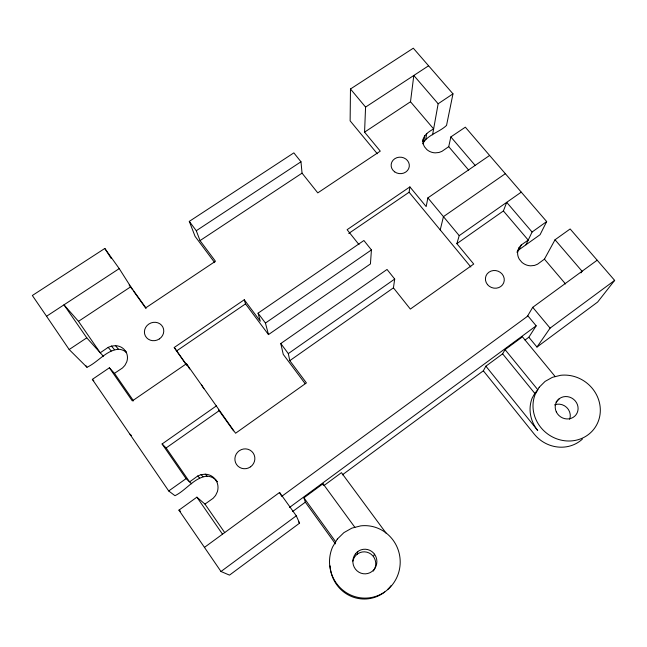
<?xml version="1.0" encoding="UTF-8"?>
<svg xmlns="http://www.w3.org/2000/svg" width="647" height="647" viewBox="0 0 647 647"><rect width="100%" height="100%" fill="white"/><g stroke="black" fill="none" stroke-linecap="round" stroke-linejoin="round"><path stroke-width="0.97" d="M422.726 143.836C427.441 134.754 439.45 132.279 446.543 125.405L452.981 93.839L413.304 48.201L350.472 88.995L350.132 120.843L377.322 153.768M214.699 262.625L195.079 236.357L189.296 221.387L293.851 152.87L300.976 161.782L302.052 173.145L317.782 192.887L380.282 151.131L364.568 132.142L365.579 107.095L350.472 88.995M244.259 299.771L260.28 321.203L258.048 313.18L363.897 240.506L371.427 249.92L370.432 263.936L268.481 334.596L245.528 303.88L244.259 299.771L174.229 347.496L186.393 364.989M422.855 141.685C422.879 135.28 428.718 131.721 433.636 128.923L410.505 101.765L413.813 75.473L438.148 103.763L432.568 134.843M216.551 405.782L162.09 443.971L166.125 447.95L189.595 481.894L197.667 476.046L201.063 474.655L205.236 474.186A14.226 13.619 -45.3 0 1 214.311 478.198L217.255 481.78L216.058 480.147A14.04 13.441 -45.7 0 0 207.097 476.184C194.213 477.389 186.101 490.337 174.965 495.699L168.705 490.968L92.351 379.368L109.383 367.803L132.311 400.922L186.457 363.727L235.589 433.231L306.419 382.911L289.791 360.662L393.433 287.842L394.702 279.051L387.035 269.459L280.782 343.541L283.249 354.354L305.141 383.663M348.733 233.446L409.098 192.24L409.891 186.91L426.171 206.579L427.869 197.885L489.609 155.458L546.675 221.573L540.091 234.691L519.048 249.702L517.066 252.071M423.777 141.556L424.731 135.7M425.758 139.356L426.737 133.476M357.249 554.155L357.702 551.624M423.324 138.773A12.422 11.128 7.9 0 0 424.545 146.853L426.834 149.57A12.422 11.128 7.9 0 0 435.229 152.862L438.941 152.49L441.901 151.374L448.727 146.667L450.846 136.929L465.339 127.176L489.609 155.458M440.227 229.928L443.446 216.64L505.323 173.695M393.433 287.842L410.344 309.072L473.725 264.041L456.855 243.652L459.216 235.637L521.231 192.159M456.855 243.652L503.398 210.946L506.706 202.341L532.077 232.022L525.954 244.849M503.398 210.946L528.219 240.094L521.239 245.003L519.234 247.389L517.875 250.688A12.972 11.864 19.7 0 0 519.404 259.374L521.87 262.302A12.972 11.864 19.7 0 0 530.661 265.828L534.495 265.424L537.52 264.219L544.434 259.148L555.029 239.77L570.144 228.965L614.65 280.386L597.65 302.044L536.97 347.059L528.85 337.233L536.169 325.821L527.968 315.962L281.599 496.443M373.44 556.614L374.476 554.172M517.155 252.241L519.234 247.389M519.048 249.702L521.239 245.003M342.32 474.866L483.349 370.796L485.881 366.178L502.622 353.836L505.081 349.631L522.436 336.836L555.231 376.627M505.081 349.631L537.794 389.745L534.802 393.384L532.133 398.156A33.903 31.679 36.5 0 0 537.714 430.506L485.881 366.178M527.273 316.529L532.732 307.317L597.141 260.231M580.974 272.888L582.074 271.263L555.029 239.77M536.97 347.059L550.096 328.118L614.65 280.386M556.024 402.135L559.283 398.722M204.484 547.362L279.569 492.464L296.286 515.821L299.569 523.148L229.499 575.126L220.983 571.503L178.928 510.143L196.898 497.171L204.97 504.094L224.735 532.635M220.983 571.503L296.286 515.821M289.492 507.474L536.169 325.821M335.421 543.852L305.335 502.161L303.928 497.81L323.023 483.746L354.888 527.362M324.155 485.412L341.446 472.658L386.243 533.33M292.533 511.599L305.335 502.161M525.024 340.047L528.85 337.233M532.077 232.022L546.675 221.573M204.97 504.094L213.138 498.287L215.58 495.473L217.408 491.615A14.226 13.619 -45.3 0 0 216.664 481.554L215.524 479.848M168.705 490.968L186.061 478.651L191.674 483.794M289.791 360.662L288.311 353.602L394.702 279.051M166.125 447.95L219.349 410.546M268.481 334.596L265.44 323.055L371.427 249.92M109.383 367.803L114.462 373.335L122.485 367.981L124.911 365.377L126.772 361.81A13.684 12.616 -29.5 0 0 126.319 352.502L124.143 349.396A13.684 12.616 -29.5 0 0 115.498 345.668L111.47 346.096L108.162 347.382L100.236 352.777L78.489 321.333L63.972 304.834L46.552 316.262L32.35 295.493L104.806 248.464L119.234 268.61L130.759 286.767L145.818 307.802L215.459 261.267L200.02 240.611L196.284 230.72L189.296 221.387M46.552 316.262L69.164 349.534L86.981 367.27C97.843 362.32 106.035 350.326 118.45 349.251A13.506 12.471 -29.7 0 1 126.391 352.372M409.891 186.91L347.107 229.693L359.02 244.655M176.421 351.054L245.528 303.88M438.148 103.763L452.981 93.839M69.164 349.534L86.771 337.847L103.391 356.279M200.02 240.611L302.052 173.145M78.489 321.333L130.759 286.767M364.568 132.142L410.505 101.765M196.284 230.72L300.976 161.782M119.234 268.61L63.972 304.834L86.771 337.847M365.579 107.095L428.565 65.8M178.928 510.143L180.529 511.243M129.974 434.186L131.478 435.512M92.351 379.368L93.799 380.776M197.667 476.046L199.632 478.028M201.063 474.655L202.988 476.653M205.236 474.186L207.097 476.184M108.162 347.382L111.203 350.941M450.846 136.929L475.157 165.406M544.434 259.148L565.527 283.952M448.727 146.667L468.663 170.112M111.47 346.096L114.47 349.679M532.732 307.317L550.096 328.118M427.869 197.885L459.216 235.637M409.098 192.24L470.838 266.993M115.498 345.668L118.45 349.251M502.622 353.836L534.802 393.384M483.349 370.796L534.187 434.04A33.28 31.153 36.9 0 0 582.429 439.054M125.259 350.925L126.391 352.332M258.048 313.18L265.44 323.055M280.782 343.541L288.311 353.602M303.928 497.81L335.696 541.798M174.229 347.496L186.967 365.288M129.157 285.012L132.643 289.888M133.808 291.514L146.02 308.57M218.5 409.85L233.551 430.894M298.453 521.579L299.569 523.148M114.462 373.335L133.573 400.914M196.898 497.171L222.503 534.196M162.09 443.971L186.061 478.651M85.841 365.604L86.981 367.27M104.806 248.464L111.26 258.549M186.457 363.727L189.636 368.976M201.403 384.617L203.87 388.734M279.569 492.464L280.863 495.092M323.023 483.746L323.249 485.242M554.552 404.876A11.314 10.587 36.8 0 1 566.683 407.44A11.314 10.587 36.8 0 1 569.643 419.288M384.73 592.013A34.995 34.097 86.5 0 1 349.817 595.741A34.995 34.097 86.5 0 1 330.107 565.866M391.111 585.567A34.995 34.097 86.5 0 1 387.771 589.368M352.833 561.175A11.897 11.589 86.5 0 1 369.097 552.975A11.897 11.589 86.5 0 1 373.295 571.099M539.169 387.294L535.093 394.589A34.445 32.148 36.2 0 0 560.723 440.041A34.445 32.148 36.2 0 0 600.319 410.222A34.445 32.148 36.2 0 0 560.731 375.284L552.433 377.314L545.081 381.406L539.169 387.294M337.297 539.105L332.526 547.127A36.24 35.334 86.1 0 0 356.513 597.06A36.24 35.334 86.1 0 0 400.137 564.208A36.24 35.334 86.1 0 0 360.767 525.865L351.903 528.114L343.905 532.627L337.297 539.105M250.599 466.802L248.262 468.064A10.15 9.834 -38.4 0 1 239.18 450.797L241.509 449.544A10.15 9.834 -38.4 0 1 250.599 466.802M159.397 338.907L157.116 340.071A9.794 9.09 -24.7 0 1 145.365 335.947A9.794 9.09 -24.7 0 1 148.818 324.066L151.091 322.91A9.794 9.09 -24.7 0 1 162.818 327.042A9.794 9.09 -24.7 0 1 159.397 338.907M556.315 411.88A11.711 10.926 36.2 0 0 576.073 414.711A11.711 10.926 36.2 0 0 567.573 396.66A11.711 10.926 36.2 0 0 556.315 411.88M355.438 553.872A12.325 12.018 86.1 0 0 363.145 573.719A12.325 12.018 86.1 0 0 376.036 557.01A12.325 12.018 86.1 0 0 355.438 553.872M487.531 284.64A9.503 8.799 18.7 0 0 503.665 282.901A9.503 8.799 18.7 0 0 493.346 270.543A9.503 8.799 18.7 0 0 487.531 284.64M394.686 171.867A9.115 8.249 5.3 0 0 409.26 166.643A9.115 8.249 5.3 0 0 396.748 157.731A9.115 8.249 5.3 0 0 394.686 171.867"/></g></svg>
